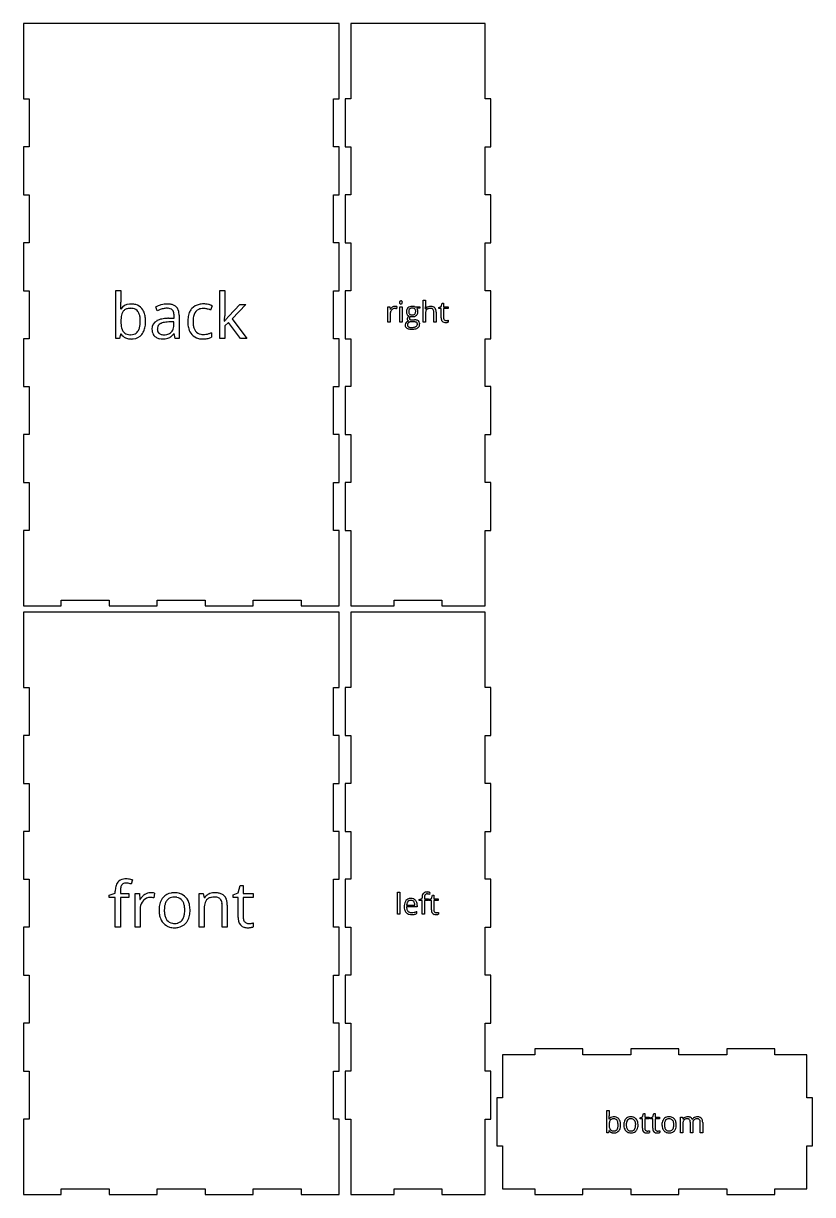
# Model space of a CAD drawing. Header units: inches. Extents: x 0 to 16.2, y 0.1 to 24.2.
import ezdxf

# ---------------------------------------------------------------- set-up
doc = ezdxf.new("R2010")
doc.units = ezdxf.units.IN

msp = doc.modelspace()

# ---------------------------------------------------------------- linework, layer by layer
at = {"layer": 'back_labelLayer'}
for p, q in [((1.902, 17.763), (1.902, 18.75)), ((1.902, 18.75), (2.008, 18.75)), ((2.008, 18.75), (2.008, 18.51)), ((4.041, 17.763), (4.041, 18.75)), ((4.041, 18.75), (4.145, 18.75)), ((4.145, 18.75), (4.145, 18.227)), ((2.003, 18.366), (2.008, 18.366)), ((2.757, 18.329), (2.725, 18.41)), ((3.886, 18.435), (3.854, 18.345)), ((4.228, 18.22), (4.453, 18.458)), ((4.578, 18.458), (4.296, 18.162)), ((4.453, 18.458), (4.578, 18.458)), ((2.984, 18.176), (3.102, 18.18)), ((3.1, 18.105), (2.994, 18.1)), ((3.1, 18.042), (3.1, 18.105)), ((3.102, 18.18), (3.102, 18.223)), ((3.205, 18.237), (3.205, 17.763)), ((4.14, 18.119), (4.145, 18.119)), ((4.296, 18.162), (4.598, 17.763)), ((3.106, 17.862), (3.101, 17.862)), ((3.127, 17.763), (3.106, 17.862)), ((3.876, 17.879), (3.876, 17.786)), ((4.224, 18.091), (4.145, 18.023)), ((4.145, 18.023), (4.145, 17.763)), ((4.47, 17.763), (4.224, 18.091)), ((1.978, 17.763), (1.902, 17.763)), ((2, 17.852), (1.978, 17.763)), ((2.008, 17.852), (2, 17.852)), ((3.205, 17.763), (3.127, 17.763)), ((4.145, 17.763), (4.041, 17.763)), ((4.598, 17.763), (4.47, 17.763))]:
    msp.add_line(p, q, dxfattribs=at)
for centre, radius, start, end in [((0.422, 18.488), 1.585, 355.7238, 358.1261), ((0.754, 18.465), 1.253, 355.4675, 355.6578), ((-0.189, 18.508), 2.197, 358.1122, 0.0486), ((2.204, 18.229), 0.24, 95.1835, 145.1109), ((2.166, 18.234), 0.14, 120.1403, 142.4248), ((2.187, 18.196), 0.183, 100.4472, 119.67), ((2.209, 18.085), 0.296, 89.5732, 100.7321), ((2.225, 18.11), 0.36, 89.8743, 96.8147), ((2.212, 18.138), 0.244, 78.6781, 90.3747), ((2.229, 18.148), 0.322, 74.2394, 90.5624), ((2.233, 18.225), 0.154, 35.5408, 79.8012), ((2.251, 18.226), 0.241, 38.563, 74.0672), ((2.196, 18.183), 0.31, 16.471, 38.4075), ((2.956, 17.982), 0.486, 106.357, 118.335), ((3.066, 17.695), 0.706, 112.2124, 115.9639), ((2.997, 17.87), 0.518, 103.6224, 112.4322), ((2.976, 17.918), 0.553, 104.5166, 106.5488), ((2.961, 17.982), 0.488, 90.0713, 104.6521), ((2.957, 18.04), 0.343, 90.4486, 103.7664), ((2.955, 18.122), 0.26, 83.6508, 90.1749), ((2.963, 18.025), 0.445, 81.5678, 90.3251), ((2.966, 18.21), 0.172, 70.5721, 83.9926), ((2.988, 18.271), 0.107, 42.7296, 71.0379), ((2.989, 18.192), 0.275, 68.2273, 81.7495), ((2.979, 18.266), 0.118, 20.4093, 41.4476), ((3.025, 18.281), 0.179, 47.8682, 68.2935), ((3.03, 18.293), 0.167, 19.233, 46.674), ((2.934, 18.257), 0.27, 6.3378, 19.6815), ((3.685, 18.184), 0.29, 138.655, 152.6853), ((3.671, 18.194), 0.273, 101.4912, 138.3134), ((3.683, 18.199), 0.177, 114.4265, 161.6633), ((3.699, 18.144), 0.234, 88.7194, 112.5669), ((3.704, 18.057), 0.414, 89.5892, 102.1789), ((3.704, 18.144), 0.233, 87.6746, 89.976), ((3.707, 17.995), 0.476, 77.7704, 89.9474), ((3.701, 18.076), 0.302, 81.691, 87.5079), ((3.682, 17.944), 0.435, 77.3002, 81.7343), ((3.656, 17.822), 0.56, 74.7799, 77.4496), ((3.681, 17.91), 0.469, 68.3292, 74.8835), ((3.698, 17.946), 0.526, 74.6793, 77.9578), ((3.746, 18.122), 0.343, 70.0944, 74.7389), ((3.792, 18.249), 0.208, 63.5029, 70.1859), ((3.815, 18.296), 0.156, 62.9232, 63.1845), ((2.575, 18.124), 0.567, 171.0669, 177.8455), ((2.82, 18.112), 0.812, 177.6182, 180.0422), ((2.705, 18.108), 0.697, 179.7764, 185.7074), ((2.341, 18.162), 0.33, 160.8927, 171.2333), ((2.2, 18.212), 0.18, 143.3381, 161.2559), ((2.216, 18.213), 0.175, 32.7043, 35.5224), ((2.169, 18.186), 0.229, 15.7779, 32.015), ((2.018, 18.142), 0.387, 6.1649, 16.0395), ((1.783, 18.115), 0.623, 359.7679, 6.3097), ((1.802, 18.11), 0.604, 353.4933, 0.2204), ((2.038, 18.134), 0.476, 5.1339, 16.7973), ((1.897, 18.107), 0.618, 350.6562, 0.338), ((1.839, 18.112), 0.676, 359.8779, 5.4092), ((2.829, 17.962), 0.182, 115.4906, 182.3567), ((2.92, 17.795), 0.373, 101.3567, 117.0797), ((2.994, 17.452), 0.723, 92.4695, 101.7066), ((2.984, 17.629), 0.47, 96.3549, 102.995), ((3.019, 17.327), 0.774, 91.8567, 96.4478), ((3.015, 17.147), 1.029, 91.7163, 92.9097), ((2.914, 18.241), 0.187, 7.8274, 20.6042), ((2.799, 18.224), 0.303, 359.6936, 8.0036), ((2.79, 18.239), 0.415, 359.8029, 6.6585), ((3.965, 18.11), 0.581, 169.8978, 180.3689), ((4.02, 18.105), 0.637, 179.9391, 183.9814), ((3.762, 18.147), 0.376, 153.0875, 170.1051), ((4.075, 18.109), 0.582, 174.531, 180.1551), ((4.003, 18.105), 0.51, 179.7041, 188.0742), ((3.848, 18.134), 0.354, 160.1419, 175.1367), ((0.722, 18.358), 3.426, 356.0326, 356.6443), ((-0.744, 18.458), 4.896, 356.0232, 356.0541), ((2.077, 18.279), 2.069, 356.6329, 357.4907), ((2.899, 18.243), 1.246, 357.5033, 358.3316), ((3.442, 18.228), 0.703, 358.2744, 359.8922), ((4.654, 17.758), 0.624, 142.3236, 144.7075), ((4.986, 17.502), 1.043, 140.4329, 142.3366), ((5.42, 17.145), 1.604, 139.28, 140.4701), ((5.919, 16.716), 2.262, 138.3413, 139.288), ((2.43, 18.08), 0.421, 185.5921, 194.2055), ((2.254, 18.034), 0.239, 193.9431, 208.0218), ((2.183, 17.998), 0.159, 208.5534, 217.5608), ((2.177, 17.996), 0.153, 218.1691, 253.8046), ((2.231, 17.992), 0.152, 286.0163, 326.8496), ((2.156, 18.042), 0.242, 326.7105, 343.6663), ((2.015, 18.085), 0.389, 343.4169, 353.6371), ((2.207, 18.03), 0.296, 321.3162, 335.5436), ((2.113, 18.071), 0.399, 335.8306, 350.8255), ((2.912, 17.953), 0.265, 179.5456, 192.6949), ((2.823, 17.931), 0.173, 192.0827, 227.4521), ((2.924, 17.954), 0.166, 171.2129, 180.2054), ((2.908, 17.952), 0.151, 179.5266, 192.7791), ((2.871, 17.965), 0.112, 120.9734, 172.4181), ((2.857, 17.94), 0.0982, 192.3263, 222.0583), ((2.853, 17.938), 0.0939, 222.5805, 229.2544), ((2.866, 17.954), 0.115, 229.7833, 254.2729), ((2.898, 17.923), 0.162, 113.5884, 121.6805), ((2.937, 17.83), 0.263, 102.7994, 113.2431), ((2.912, 18.033), 0.194, 281.712, 306.4595), ((2.921, 18.018), 0.176, 306.9881, 313.8561), ((2.92, 18.017), 0.176, 314.1891, 347.427), ((2.758, 18.132), 0.437, 314.7445, 321.707), ((2.832, 18.039), 0.268, 346.9177, 0.2825), ((2.745, 18.042), 0.355, 359.8279, 0.0001), ((3.849, 18.09), 0.465, 183.5913, 196.3541), ((3.696, 18.043), 0.305, 196.0168, 221.1349), ((3.819, 18.078), 0.325, 187.9317, 200.3883), ((3.72, 18.041), 0.219, 200.4185, 216.6389), ((3.678, 18.011), 0.167, 216.9695, 261.3103), ((3.695, 18.283), 0.441, 270.2659, 286.2892), ((3.669, 18.383), 0.545, 286.0458, 292.3656), ((2.198, 17.988), 0.233, 215.585, 245.8362), ((2.215, 18.029), 0.278, 245.9802, 255.5456), ((2.205, 18.083), 0.245, 253.1384, 266.848), ((2.224, 18.069), 0.32, 255.7757, 270.3184), ((2.213, 18.177), 0.339, 266.3775, 270.051), ((2.216, 18.048), 0.21, 269.3867, 285.8633), ((2.227, 18.107), 0.357, 269.9222, 275.5481), ((2.243, 18), 0.249, 274.0641, 321.4081), ((2.828, 17.937), 0.181, 227.7689, 237.8052), ((2.843, 17.966), 0.214, 238.3272, 258.9182), ((2.866, 18.073), 0.323, 258.6722, 270.4049), ((2.883, 18.011), 0.174, 253.9393, 266.4537), ((2.868, 18.224), 0.474, 269.9539, 273.1495), ((2.889, 18.074), 0.237, 266.079, 270.0597), ((2.891, 18.127), 0.29, 269.579, 282.0413), ((2.876, 18.108), 0.358, 272.9335, 281.4136), ((2.899, 17.995), 0.243, 281.298, 293.7314), ((2.917, 17.95), 0.194, 294.3937, 304.7371), ((2.865, 18.023), 0.284, 304.8482, 314.8534), ((3.665, 18.021), 0.267, 221.7976, 256.802), ((3.697, 18.144), 0.394, 256.4243, 270.4889), ((3.696, 18.097), 0.255, 260.1357, 270.2695), ((3.7, 18.328), 0.578, 269.9651, 272.8647), ((3.709, 18.192), 0.442, 272.5979, 282.1877), ((3.74, 18.053), 0.3, 282.0346, 296.9452)]:
    msp.add_arc(centre, radius, start, end, dxfattribs=at)
at = {"layer": 'back_outsideCutPath'}
for p, q in [((0, 24.25), (0, 22.697)), ((6.5, 24.25), (0, 24.25)), ((6.5, 23.685), (6.5, 24.25)), ((6.5, 22.697), (6.5, 23.685)), ((0, 22.697), (0.118, 22.697)), ((0.118, 22.697), (0.118, 21.709)), ((6.382, 21.709), (6.382, 22.697)), ((6.382, 22.697), (6.5, 22.697)), ((0.118, 21.709), (0, 21.709)), ((0, 21.709), (0, 20.721)), ((6.5, 21.709), (6.382, 21.709)), ((6.5, 20.721), (6.5, 21.709)), ((0, 20.721), (0.118, 20.721)), ((0.118, 20.721), (0.118, 19.732)), ((6.382, 19.732), (6.382, 20.721)), ((6.382, 20.721), (6.5, 20.721)), ((0.118, 19.732), (0, 19.732)), ((0, 19.732), (0, 18.744)), ((6.5, 19.732), (6.382, 19.732)), ((6.5, 18.744), (6.5, 19.732)), ((0, 18.744), (0.118, 18.744)), ((0.118, 18.744), (0.118, 17.756)), ((6.382, 17.756), (6.382, 18.744)), ((6.382, 18.744), (6.5, 18.744)), ((0.118, 17.756), (0, 17.756)), ((0, 17.756), (0, 16.768)), ((6.5, 17.756), (6.382, 17.756)), ((6.5, 16.768), (6.5, 17.756)), ((0, 16.768), (0.118, 16.768)), ((0.118, 16.768), (0.118, 15.779)), ((6.382, 15.779), (6.382, 16.768)), ((6.382, 16.768), (6.5, 16.768)), ((0.118, 15.779), (0, 15.779)), ((0, 15.779), (0, 14.791)), ((6.5, 15.779), (6.382, 15.779)), ((6.5, 14.791), (6.5, 15.779)), ((0, 14.791), (0.118, 14.791)), ((0.118, 14.791), (0.118, 13.803)), ((6.382, 13.803), (6.382, 14.791)), ((6.382, 14.791), (6.5, 14.791)), ((0.118, 13.803), (0, 13.803)), ((0, 13.803), (0, 12.815)), ((6.5, 13.803), (6.382, 13.803)), ((6.5, 12.25), (6.5, 13.803)), ((0, 12.815), (0, 12.25)), ((0.779, 12.25), (0.779, 12.368)), ((0.779, 12.368), (1.768, 12.368)), ((1.768, 12.368), (1.768, 12.25)), ((2.756, 12.25), (2.756, 12.368)), ((2.756, 12.368), (3.744, 12.368)), ((3.744, 12.368), (3.744, 12.25)), ((4.732, 12.25), (4.732, 12.368)), ((4.732, 12.368), (5.721, 12.368)), ((5.721, 12.368), (5.721, 12.25)), ((0, 12.25), (0.779, 12.25)), ((1.768, 12.25), (2.756, 12.25)), ((3.744, 12.25), (4.732, 12.25)), ((5.721, 12.25), (6.5, 12.25))]:
    msp.add_line(p, q, dxfattribs=at)
at = {"layer": 'bottom_labelLayer'}
for p, q in [((12.013, 1.4), (12.013, 1.856)), ((12.013, 1.856), (12.062, 1.856)), ((12.062, 1.856), (12.062, 1.745)), ((12.701, 1.707), (12.747, 1.727)), ((12.701, 1.683), (12.701, 1.707)), ((12.747, 1.727), (12.767, 1.796)), ((12.767, 1.796), (12.795, 1.796)), ((12.795, 1.796), (12.795, 1.721)), ((12.795, 1.721), (12.888, 1.721)), ((12.888, 1.721), (12.888, 1.683)), ((12.912, 1.707), (12.958, 1.727)), ((12.912, 1.683), (12.912, 1.707)), ((12.958, 1.727), (12.979, 1.796)), ((12.979, 1.796), (13.007, 1.796)), ((13.007, 1.796), (13.007, 1.721)), ((13.007, 1.721), (13.1, 1.721)), ((13.1, 1.721), (13.1, 1.683)), ((13.529, 1.4), (13.529, 1.721)), ((13.529, 1.721), (13.569, 1.721)), ((13.569, 1.721), (13.577, 1.677)), ((12.059, 1.678), (12.062, 1.678)), ((12.747, 1.683), (12.701, 1.683)), ((12.747, 1.492), (12.747, 1.683)), ((12.888, 1.683), (12.795, 1.683)), ((12.795, 1.683), (12.795, 1.494)), ((12.958, 1.683), (12.912, 1.683)), ((12.958, 1.492), (12.958, 1.683)), ((13.1, 1.683), (13.007, 1.683)), ((13.007, 1.683), (13.007, 1.494)), ((13.577, 1.677), (13.579, 1.677)), ((13.578, 1.568), (13.578, 1.4)), ((13.734, 1.4), (13.734, 1.609)), ((13.772, 1.672), (13.775, 1.672)), ((13.782, 1.579), (13.782, 1.4)), ((13.938, 1.4), (13.938, 1.609)), ((13.987, 1.609), (13.987, 1.4)), ((12.048, 1.4), (12.013, 1.4)), ((12.058, 1.441), (12.048, 1.4)), ((12.062, 1.441), (12.058, 1.441)), ((12.891, 1.44), (12.891, 1.403)), ((13.103, 1.44), (13.103, 1.403)), ((13.578, 1.4), (13.529, 1.4)), ((13.782, 1.4), (13.734, 1.4)), ((13.987, 1.4), (13.938, 1.4))]:
    msp.add_line(p, q, dxfattribs=at)
for centre, radius, start, end in [((11.33, 1.735), 0.731, 355.7233, 358.1266), ((11.048, 1.744), 1.014, 358.1123, 0.0488), ((12.152, 1.615), 0.111, 95.1835, 145.1109), ((12.162, 1.56), 0.166, 89.8738, 96.815), ((12.164, 1.578), 0.149, 74.2389, 90.5626), ((12.174, 1.614), 0.111, 38.5632, 74.0669), ((12.498, 1.597), 0.129, 99.1759, 137.9832), ((12.51, 1.538), 0.189, 89.7326, 100.0761), ((12.513, 1.564), 0.163, 73.5223, 90.5695), ((12.522, 1.598), 0.127, 41.1444, 73.2134), ((13.284, 1.597), 0.129, 99.1759, 137.9832), ((13.296, 1.538), 0.189, 89.7326, 100.0761), ((13.299, 1.564), 0.163, 73.5223, 90.5695), ((13.308, 1.598), 0.127, 41.1444, 73.2134), ((13.661, 1.629), 0.0956, 117.1208, 149.5423), ((13.671, 1.611), 0.115, 93.8344, 117.5074), ((13.674, 1.587), 0.14, 89.9673, 94.2815), ((13.675, 1.568), 0.159, 77.5573, 90.551), ((13.69, 1.631), 0.094, 52.7028, 78.0052), ((13.695, 1.641), 0.083, 22.2095, 51.4971), ((13.863, 1.622), 0.102, 119.4045, 150.183), ((13.874, 1.605), 0.122, 118.2603, 120.0598), ((13.874, 1.604), 0.123, 95.8639, 117.9692), ((13.878, 1.573), 0.153, 89.919, 96.2615), ((13.879, 1.558), 0.169, 79.9363, 90.38), ((13.891, 1.619), 0.107, 62.9723, 80.1668), ((13.902, 1.643), 0.0801, 44.2285, 62.6237), ((13.899, 1.642), 0.0837, 19.5613, 43.3158), ((11.449, 1.727), 0.612, 355.4675, 355.6472), ((12.324, 1.567), 0.262, 171.067, 177.8455), ((12.436, 1.561), 0.375, 177.618, 180.0418), ((12.383, 1.56), 0.322, 179.7766, 185.7077), ((12.256, 1.547), 0.194, 185.5919, 194.2057), ((12.215, 1.584), 0.152, 160.8921, 171.2341), ((12.175, 1.525), 0.11, 193.9433, 208.0217), ((12.15, 1.607), 0.0832, 143.3375, 161.2569), ((12.142, 1.509), 0.0733, 208.5518, 217.5624), ((12.135, 1.618), 0.0647, 120.1397, 142.4257), ((12.14, 1.508), 0.0706, 218.1687, 253.8046), ((12.144, 1.6), 0.0846, 100.4464, 119.6704), ((12.154, 1.549), 0.137, 89.5727, 100.7322), ((12.156, 1.573), 0.112, 78.6783, 90.375), ((12.166, 1.614), 0.0709, 35.5409, 79.8009), ((12.165, 1.506), 0.0699, 286.0165, 326.8498), ((12.158, 1.608), 0.0806, 32.7041, 35.5259), ((12.13, 1.529), 0.112, 326.7106, 343.6667), ((12.136, 1.596), 0.106, 15.7781, 32.0146), ((12.065, 1.549), 0.18, 343.4169, 353.6368), ((12.066, 1.575), 0.178, 6.1654, 16.0394), ((11.958, 1.563), 0.287, 359.7684, 6.3096), ((11.967, 1.56), 0.279, 353.4935, 0.2205), ((12.154, 1.523), 0.137, 321.3161, 335.5437), ((12.148, 1.594), 0.143, 16.4709, 38.4074), ((12.11, 1.542), 0.184, 335.8309, 350.8253), ((12.076, 1.571), 0.22, 5.1333, 16.7978), ((12.011, 1.559), 0.285, 350.6561, 0.338), ((11.984, 1.562), 0.312, 359.8779, 5.4099), ((12.615, 1.563), 0.253, 169.2443, 180.3881), ((12.606, 1.56), 0.243, 179.7748, 189.0933), ((12.544, 1.549), 0.18, 188.91, 205.317), ((12.53, 1.58), 0.165, 150.7112, 169.4697), ((12.525, 1.542), 0.16, 205.6569, 208.4477), ((12.501, 1.527), 0.132, 207.7946, 238.676), ((12.502, 1.594), 0.134, 138.1763, 150.2282), ((12.67, 1.562), 0.257, 173.0085, 180.2461), ((12.659, 1.56), 0.246, 179.7056, 187.9159), ((12.577, 1.574), 0.163, 162.0655, 173.1673), ((12.569, 1.547), 0.155, 187.7637, 200.0978), ((12.518, 1.594), 0.101, 142.9025, 162.3755), ((12.519, 1.528), 0.102, 200.0847, 216.9129), ((12.499, 1.607), 0.0775, 103.4686, 142.3119), ((12.501, 1.515), 0.0797, 217.3009, 261.7101), ((12.509, 1.57), 0.116, 89.4805, 103.8811), ((12.51, 1.563), 0.123, 79.3454, 90.3175), ((12.52, 1.605), 0.08, 37.9577, 80.4005), ((12.52, 1.515), 0.0786, 284.5664, 322.6332), ((12.503, 1.593), 0.1, 20.0257, 37.4354), ((12.499, 1.53), 0.104, 323.0091, 342.639), ((12.454, 1.575), 0.153, 7.7442, 20.069), ((12.439, 1.549), 0.167, 342.3614, 353.7534), ((12.365, 1.562), 0.243, 359.7079, 7.8969), ((12.351, 1.56), 0.256, 353.536, 0.201), ((12.504, 1.583), 0.151, 13.5016, 41.0703), ((12.517, 1.529), 0.136, 318.1438, 329.7564), ((12.491, 1.542), 0.165, 330.2509, 349.4117), ((12.433, 1.564), 0.224, 1.1277, 13.88), ((12.407, 1.559), 0.251, 349.1761, 0.3865), ((12.373, 1.561), 0.285, 359.9904, 1.5442), ((12.899, 1.491), 0.153, 179.3554, 192.8474), ((12.823, 1.47), 0.0735, 190.3819, 253.8773), ((12.893, 1.494), 0.0979, 179.6416, 189.751), ((12.859, 1.488), 0.0628, 189.5476, 205.7878), ((12.844, 1.481), 0.0472, 206.1297, 221.4085), ((12.843, 1.48), 0.0452, 221.5947, 262.3511), ((13.111, 1.491), 0.153, 179.3554, 192.8474), ((13.035, 1.47), 0.0735, 190.3819, 253.8773), ((13.105, 1.494), 0.0979, 179.6416, 189.751), ((13.07, 1.488), 0.0628, 189.5476, 205.7878), ((13.056, 1.481), 0.0472, 206.1297, 221.4085), ((13.055, 1.48), 0.0452, 221.5947, 262.3511), ((13.401, 1.563), 0.253, 169.2443, 180.3881), ((13.392, 1.56), 0.243, 179.7748, 189.0933), ((13.33, 1.549), 0.18, 188.91, 205.317), ((13.316, 1.58), 0.165, 150.7112, 169.4697), ((13.311, 1.542), 0.16, 205.6569, 208.4477), ((13.287, 1.527), 0.132, 207.7946, 238.676), ((13.288, 1.594), 0.134, 138.1763, 150.2282), ((13.456, 1.562), 0.257, 173.0085, 180.2461), ((13.445, 1.56), 0.246, 179.7056, 187.9159), ((13.363, 1.574), 0.163, 162.0655, 173.1673), ((13.355, 1.547), 0.155, 187.7637, 200.0978), ((13.304, 1.594), 0.101, 142.9025, 162.3755), ((13.305, 1.528), 0.102, 200.0847, 216.9129), ((13.285, 1.607), 0.0775, 103.4686, 142.3119), ((13.287, 1.515), 0.0797, 217.3009, 261.7101), ((13.295, 1.57), 0.116, 89.4805, 103.8811), ((13.296, 1.563), 0.123, 79.3454, 90.3175), ((13.306, 1.605), 0.08, 37.9577, 80.4005), ((13.306, 1.515), 0.0786, 284.5664, 322.6332), ((13.289, 1.593), 0.1, 20.0257, 37.4354), ((13.285, 1.53), 0.104, 323.0091, 342.639), ((13.24, 1.575), 0.153, 7.7442, 20.069), ((13.226, 1.549), 0.167, 342.3614, 353.7534), ((13.151, 1.562), 0.243, 359.7079, 7.8969), ((13.137, 1.56), 0.256, 353.536, 0.201), ((13.29, 1.583), 0.151, 13.5016, 41.0703), ((13.303, 1.529), 0.136, 318.1438, 329.7564), ((13.277, 1.542), 0.165, 330.2509, 349.4117), ((13.219, 1.564), 0.224, 1.1277, 13.88), ((13.193, 1.559), 0.251, 349.1761, 0.3865), ((13.159, 1.561), 0.285, 359.9904, 1.5442), ((13.822, 1.573), 0.244, 171.3043, 178.3505), ((13.916, 1.569), 0.338, 178.0965, 180.0263), ((13.724, 1.588), 0.145, 161.0238, 171.447), ((13.664, 1.609), 0.0816, 143.0774, 161.3908), ((13.649, 1.619), 0.0637, 123.7021, 142.302), ((13.656, 1.608), 0.0764, 101.1546, 123.0654), ((13.665, 1.565), 0.121, 89.5577, 101.4827), ((13.666, 1.572), 0.114, 85.5245, 90.0793), ((13.669, 1.605), 0.0807, 72.3597, 85.9565), ((13.679, 1.633), 0.051, 41.0616, 72.8991), ((13.672, 1.629), 0.0588, 20.7071, 40.0212), ((13.643, 1.617), 0.09, 7.9857, 20.7957), ((13.59, 1.61), 0.143, 359.6943, 8.1469), ((13.996, 1.58), 0.214, 172.3772, 180.1832), ((14.094, 1.579), 0.311, 179.8852, 179.9771), ((13.915, 1.592), 0.132, 160.873, 172.5269), ((13.866, 1.609), 0.0804, 140.977, 161.1695), ((13.853, 1.618), 0.0644, 122.3606, 140.2874), ((13.861, 1.606), 0.079, 101.0033, 121.7836), ((13.87, 1.561), 0.125, 89.5625, 101.2958), ((13.871, 1.573), 0.113, 85.8132, 90.0699), ((13.874, 1.605), 0.0807, 72.6401, 86.2559), ((13.883, 1.633), 0.0512, 41.0407, 73.1792), ((13.877, 1.629), 0.0588, 20.7071, 40.0212), ((13.848, 1.617), 0.09, 7.9857, 20.7957), ((13.795, 1.61), 0.143, 359.6943, 8.1469), ((13.848, 1.622), 0.138, 7.5042, 19.9647), ((13.764, 1.611), 0.223, 359.7111, 7.691), ((12.149, 1.504), 0.108, 215.5852, 245.8363), ((12.157, 1.523), 0.128, 245.9795, 255.5465), ((12.153, 1.548), 0.113, 253.1376, 266.8491), ((12.162, 1.542), 0.148, 255.7753, 270.3183), ((12.156, 1.591), 0.156, 266.3783, 270.0522), ((12.158, 1.532), 0.097, 269.3869, 285.8626), ((12.163, 1.559), 0.165, 269.9233, 275.5476), ((12.17, 1.51), 0.115, 274.064, 321.408), ((12.503, 1.53), 0.135, 238.8118, 253.2424), ((12.508, 1.55), 0.156, 253.5438, 270.418), ((12.51, 1.556), 0.121, 260.5039, 270.2471), ((12.51, 1.583), 0.189, 269.7506, 279.8032), ((12.511, 1.548), 0.113, 269.4478, 284.7257), ((12.522, 1.525), 0.13, 278.896, 317.9978), ((12.838, 1.521), 0.127, 253.7845, 270.8856), ((12.847, 1.499), 0.065, 261.328, 270.1901), ((12.84, 1.521), 0.127, 270.0101, 270.7549), ((12.839, 1.546), 0.152, 270.8936, 275.5479), ((12.847, 1.594), 0.16, 269.8804, 278.3023), ((12.833, 1.605), 0.211, 275.5267, 279.2947), ((12.839, 1.575), 0.181, 279.1837, 280.1157), ((12.849, 1.578), 0.144, 278.4081, 279.0145), ((12.847, 1.532), 0.137, 280.0081, 283.3731), ((12.831, 1.696), 0.263, 278.9577, 280.5107), ((12.859, 1.481), 0.0846, 283.3071, 288.1193), ((12.848, 1.604), 0.17, 280.4844, 282.626), ((12.863, 1.538), 0.101, 282.5855, 285.5833), ((12.87, 1.446), 0.0478, 287.9894, 295.3038), ((12.871, 1.508), 0.0709, 285.7197, 286.2685), ((13.05, 1.521), 0.127, 253.7845, 270.8856), ((13.058, 1.499), 0.065, 261.328, 270.1901), ((13.052, 1.521), 0.127, 270.0101, 270.7549), ((13.051, 1.546), 0.152, 270.8936, 275.5479), ((13.059, 1.594), 0.16, 269.8804, 278.3023), ((13.045, 1.605), 0.211, 275.5267, 279.2947), ((13.05, 1.575), 0.181, 279.1837, 280.1157), ((13.061, 1.578), 0.144, 278.4081, 279.0145), ((13.058, 1.532), 0.137, 280.0081, 283.3731), ((13.043, 1.696), 0.263, 278.9577, 280.5107), ((13.071, 1.481), 0.0846, 283.3071, 288.1193), ((13.06, 1.604), 0.17, 280.4844, 282.626), ((13.075, 1.538), 0.101, 282.5855, 285.5833), ((13.082, 1.446), 0.0478, 287.9894, 295.3038), ((13.083, 1.508), 0.0709, 285.7197, 286.2685), ((13.289, 1.53), 0.135, 238.8118, 253.2424), ((13.294, 1.55), 0.156, 253.5438, 270.418), ((13.296, 1.556), 0.121, 260.5039, 270.2471), ((13.296, 1.583), 0.189, 269.7506, 279.8032), ((13.297, 1.548), 0.113, 269.4478, 284.7257), ((13.308, 1.525), 0.13, 278.896, 317.9978)]:
    msp.add_arc(centre, radius, start, end, dxfattribs=at)
at = {"layer": 'bottom_outsideCutPath'}
for p, q in [((9.868, 3.007), (9.868, 2.119)), ((10.529, 3.007), (9.868, 3.007)), ((11.518, 3.125), (10.529, 3.125)), ((10.529, 3.125), (10.529, 3.007)), ((11.518, 3.007), (11.518, 3.125)), ((12.506, 3.007), (11.518, 3.007)), ((13.494, 3.125), (12.506, 3.125)), ((12.506, 3.125), (12.506, 3.007)), ((13.494, 3.007), (13.494, 3.125)), ((14.482, 3.007), (13.494, 3.007)), ((15.471, 3.125), (14.482, 3.125)), ((14.482, 3.125), (14.482, 3.007)), ((15.471, 3.007), (15.471, 3.125)), ((16.132, 3.007), (15.471, 3.007)), ((16.132, 2.119), (16.132, 3.007)), ((9.868, 2.119), (9.75, 2.119)), ((9.75, 2.119), (9.75, 1.131)), ((16.25, 2.119), (16.132, 2.119)), ((16.25, 1.131), (16.25, 2.119)), ((9.75, 1.131), (9.868, 1.131)), ((9.868, 1.131), (9.868, 0.243)), ((16.132, 0.243), (16.132, 1.131)), ((16.132, 1.131), (16.25, 1.131)), ((9.868, 0.243), (10.529, 0.243)), ((10.529, 0.243), (10.529, 0.125)), ((11.518, 0.125), (11.518, 0.243)), ((11.518, 0.243), (12.506, 0.243)), ((12.506, 0.243), (12.506, 0.125)), ((13.494, 0.125), (13.494, 0.243)), ((13.494, 0.243), (14.482, 0.243)), ((14.482, 0.243), (14.482, 0.125)), ((15.471, 0.125), (15.471, 0.243)), ((15.471, 0.243), (16.132, 0.243)), ((10.529, 0.125), (11.518, 0.125)), ((12.506, 0.125), (13.494, 0.125)), ((14.482, 0.125), (15.471, 0.125))]:
    msp.add_line(p, q, dxfattribs=at)
at = {"layer": 'front_labelLayer'}
for p, q in [((2.244, 6.606), (2.217, 6.522)), ((1.766, 6.295), (1.891, 6.334)), ((1.766, 6.248), (1.766, 6.295)), ((1.891, 6.334), (1.891, 6.372)), ((1.996, 6.375), (1.996, 6.33)), ((1.996, 6.33), (2.173, 6.33)), ((2.173, 6.33), (2.173, 6.248)), ((2.3, 5.634), (2.3, 6.33)), ((2.3, 6.33), (2.387, 6.33)), ((2.387, 6.33), (2.399, 6.201)), ((2.701, 6.335), (2.686, 6.237)), ((3.616, 5.634), (3.616, 6.33)), ((3.616, 6.33), (3.702, 6.33)), ((3.702, 6.33), (3.719, 6.235)), ((4.322, 6.299), (4.421, 6.342)), ((4.322, 6.248), (4.322, 6.299)), ((4.421, 6.342), (4.466, 6.491)), ((4.466, 6.491), (4.527, 6.491)), ((4.527, 6.491), (4.527, 6.33)), ((4.527, 6.33), (4.729, 6.33)), ((4.729, 6.33), (4.729, 6.248)), ((1.891, 6.248), (1.766, 6.248)), ((1.891, 5.634), (1.891, 6.248)), ((2.173, 6.248), (1.996, 6.248)), ((1.996, 6.248), (1.996, 5.634)), ((2.399, 6.201), (2.404, 6.201)), ((3.719, 6.235), (3.724, 6.235)), ((4.092, 5.634), (4.092, 6.084)), ((4.197, 6.088), (4.197, 5.634)), ((4.421, 6.248), (4.322, 6.248)), ((4.421, 5.834), (4.421, 6.248)), ((4.729, 6.248), (4.527, 6.248)), ((4.527, 6.248), (4.527, 5.838)), ((2.405, 6.007), (2.405, 5.634)), ((3.721, 5.999), (3.721, 5.634)), ((1.996, 5.634), (1.891, 5.634)), ((2.405, 5.634), (2.3, 5.634)), ((3.721, 5.634), (3.616, 5.634)), ((4.197, 5.634), (4.092, 5.634)), ((4.734, 5.721), (4.734, 5.64))]:
    msp.add_line(p, q, dxfattribs=at)
for centre, radius, start, end in [((2.117, 6.424), 0.221, 141.7434, 168.2323), ((2.084, 6.441), 0.185, 98.2551, 139.6203), ((2.099, 6.449), 0.0913, 102.7678, 144.338), ((2.113, 6.308), 0.32, 89.6699, 99.9314), ((2.112, 6.4), 0.142, 89.4859, 103.42), ((2.112, 6.315), 0.227, 83.0759, 89.7927), ((2.113, 6.289), 0.339, 81.564, 89.702), ((2.098, 6.204), 0.339, 76.5181, 83.0218), ((2.089, 6.123), 0.507, 75.9738, 81.6566), ((2.058, 6.036), 0.512, 71.9611, 76.5917), ((2.048, 5.953), 0.682, 73.2962, 76.0948), ((2.318, 6.377), 0.427, 167.5775, 180.6586), ((2.357, 6.381), 0.361, 171.6528, 178.4384), ((2.494, 6.375), 0.498, 178.1979, 180.0224), ((2.213, 6.402), 0.215, 161.8436, 171.7847), ((2.125, 6.432), 0.122, 145.0695, 162.1799), ((2.65, 6.081), 0.272, 124.232, 139.4162), ((2.616, 6.132), 0.21, 89.6797, 124.4406), ((2.619, 5.859), 0.484, 84.9922, 90.1278), ((2.63, 5.989), 0.353, 78.4891, 85.027), ((3.084, 6.061), 0.279, 99.1759, 137.9834), ((3.111, 5.933), 0.409, 89.7325, 100.0758), ((3.117, 5.988), 0.354, 73.5223, 90.5693), ((3.137, 6.064), 0.276, 41.1446, 73.2134), ((3.904, 6.12), 0.213, 116.9442, 147.6525), ((3.926, 6.084), 0.256, 115.8061, 117.609), ((3.938, 6.057), 0.285, 94.3229, 115.5453), ((3.944, 5.997), 0.345, 89.9579, 94.7114), ((3.947, 5.926), 0.416, 80.5584, 90.3537), ((3.973, 6.077), 0.263, 65.1098, 80.7635), ((4.004, 6.144), 0.189, 46.5584, 64.878), ((4.006, 6.151), 0.183, 19.3848, 45.5999), ((2.714, 6.026), 0.356, 139.4142, 150.6032), ((2.725, 6.008), 0.32, 173.6907, 180.0883), ((2.647, 6.02), 0.241, 138.9574, 174.5424), ((2.653, 6.014), 0.25, 135.6209, 138.8379), ((2.609, 6.064), 0.183, 89.6336, 137.088), ((2.61, 6), 0.247, 87.3428, 89.966), ((2.605, 5.923), 0.323, 81.5878, 87.1922), ((2.585, 5.784), 0.464, 77.4458, 81.6356), ((3.339, 5.986), 0.547, 169.2443, 180.3881), ((3.153, 6.023), 0.358, 150.7113, 169.4695), ((3.094, 6.053), 0.291, 138.1758, 150.2288), ((3.458, 5.985), 0.557, 173.0088, 180.2462), ((3.257, 6.011), 0.354, 162.0652, 173.1674), ((3.128, 6.054), 0.218, 142.9026, 162.3748), ((3.087, 6.082), 0.168, 103.4685, 142.3118), ((3.108, 6.002), 0.251, 89.4806, 103.8808), ((3.112, 5.987), 0.266, 79.345, 90.3177), ((3.132, 6.077), 0.173, 37.9577, 80.4005), ((3.096, 6.052), 0.217, 20.0257, 37.4351), ((2.989, 6.013), 0.331, 7.7441, 20.0692), ((2.796, 5.985), 0.526, 359.7074, 7.8974), ((3.098, 6.03), 0.328, 13.5013, 41.0704), ((2.945, 5.99), 0.486, 1.1278, 13.8799), ((4.219, 6.007), 0.498, 171.1767, 178.3216), ((4.024, 6.039), 0.3, 159.9537, 171.3799), ((3.904, 6.084), 0.172, 140.1517, 160.315), ((3.885, 6.097), 0.149, 118.544, 139.1925), ((3.907, 6.052), 0.199, 100.1178, 118.1603), ((3.93, 5.934), 0.319, 89.5935, 100.3718), ((3.933, 5.974), 0.279, 84.02, 90.151), ((3.943, 6.064), 0.189, 71.0825, 84.3696), ((3.967, 6.129), 0.119, 43.3789, 71.5388), ((3.961, 6.127), 0.125, 22.7023, 42.3421), ((3.905, 6.103), 0.186, 8.4931, 22.6578), ((3.794, 6.086), 0.298, 359.6716, 8.6874), ((3.9, 6.112), 0.295, 6.9635, 19.8362), ((3.738, 6.09), 0.46, 359.7631, 7.2114), ((3.319, 5.98), 0.527, 179.7745, 189.0934), ((3.184, 5.958), 0.39, 188.9102, 205.317), ((3.144, 5.941), 0.346, 205.6568, 208.4464), ((3.435, 5.98), 0.534, 179.706, 187.9159), ((3.239, 5.952), 0.336, 187.764, 200.0979), ((3.131, 5.912), 0.221, 200.0844, 216.9134), ((3.088, 5.915), 0.226, 323.009, 342.6389), ((2.958, 5.958), 0.362, 342.3614, 353.754), ((2.767, 5.981), 0.555, 353.5362, 0.2014), ((3.07, 5.942), 0.357, 330.2506, 349.4117), ((2.887, 5.979), 0.544, 349.1761, 0.3862), ((2.813, 5.983), 0.618, 359.9919, 1.5424), ((4.397, 5.999), 0.675, 178.0816, 180.0237), ((4.753, 5.83), 0.331, 179.3552, 192.8476), ((4.739, 5.837), 0.212, 179.6414, 189.7509), ((4.664, 5.824), 0.136, 189.5481, 205.7872), ((3.091, 5.909), 0.285, 207.7948, 238.6758), ((3.095, 5.916), 0.293, 238.8112, 253.2432), ((3.092, 5.884), 0.173, 217.3009, 261.7099), ((3.106, 5.96), 0.338, 253.5436, 270.4184), ((3.11, 5.971), 0.262, 260.5036, 270.2477), ((3.111, 6.03), 0.409, 269.7501, 279.8032), ((3.114, 5.954), 0.245, 269.4483, 284.7257), ((3.133, 5.882), 0.17, 284.5663, 322.6333), ((3.137, 5.905), 0.281, 278.896, 317.9979), ((3.127, 5.913), 0.294, 318.1442, 329.7564), ((4.586, 5.785), 0.159, 190.3817, 253.8772), ((4.633, 5.81), 0.102, 206.1294, 221.4082), ((4.619, 5.897), 0.275, 253.7849, 270.8853), ((4.63, 5.807), 0.0979, 221.595, 262.3503), ((4.638, 5.849), 0.141, 261.3264, 270.1918), ((4.623, 5.894), 0.272, 270.0063, 270.7576), ((4.622, 5.95), 0.328, 270.893, 275.5488), ((4.639, 6.054), 0.346, 269.8804, 278.3029), ((4.61, 6.077), 0.457, 275.526, 279.2942), ((4.62, 6.018), 0.396, 279.1894, 280.1119), ((4.642, 6.029), 0.321, 278.4166, 279.006), ((4.638, 5.92), 0.296, 280.0061, 283.3737), ((4.604, 6.276), 0.571, 278.9601, 280.5099), ((4.664, 5.81), 0.183, 283.3073, 288.12), ((4.641, 6.077), 0.368, 280.4837, 282.6278), ((4.673, 5.933), 0.22, 282.5872, 285.5785), ((4.689, 5.734), 0.104, 287.9896, 295.3047), ((4.688, 5.879), 0.165, 285.7318, 286.2425)]:
    msp.add_arc(centre, radius, start, end, dxfattribs=at)
at = {"layer": 'front_outsideCutPath'}
for p, q in [((0, 12.125), (0, 10.572)), ((6.5, 12.125), (0, 12.125)), ((6.5, 11.56), (6.5, 12.125)), ((6.5, 10.572), (6.5, 11.56)), ((0, 10.572), (0.118, 10.572)), ((0.118, 10.572), (0.118, 9.584)), ((6.382, 9.584), (6.382, 10.572)), ((6.382, 10.572), (6.5, 10.572)), ((0.118, 9.584), (0, 9.584)), ((0, 9.584), (0, 8.596)), ((6.5, 9.584), (6.382, 9.584)), ((6.5, 8.596), (6.5, 9.584)), ((0, 8.596), (0.118, 8.596)), ((0.118, 8.596), (0.118, 7.607)), ((6.382, 7.607), (6.382, 8.596)), ((6.382, 8.596), (6.5, 8.596)), ((0.118, 7.607), (0, 7.607)), ((0, 7.607), (0, 6.619)), ((6.5, 7.607), (6.382, 7.607)), ((6.5, 6.619), (6.5, 7.607)), ((0, 6.619), (0.118, 6.619)), ((0.118, 6.619), (0.118, 5.631)), ((6.382, 5.631), (6.382, 6.619)), ((6.382, 6.619), (6.5, 6.619)), ((0.118, 5.631), (0, 5.631)), ((0, 5.631), (0, 4.643)), ((6.5, 5.631), (6.382, 5.631)), ((6.5, 4.643), (6.5, 5.631)), ((0, 4.643), (0.118, 4.643)), ((0.118, 4.643), (0.118, 3.654)), ((6.382, 3.654), (6.382, 4.643)), ((6.382, 4.643), (6.5, 4.643)), ((0.118, 3.654), (0, 3.654)), ((0, 3.654), (0, 2.666)), ((6.5, 3.654), (6.382, 3.654)), ((6.5, 2.666), (6.5, 3.654)), ((0, 2.666), (0.118, 2.666)), ((0.118, 2.666), (0.118, 1.678)), ((6.382, 1.678), (6.382, 2.666)), ((6.382, 2.666), (6.5, 2.666)), ((0.118, 1.678), (0, 1.678)), ((0, 1.678), (0, 0.69)), ((6.5, 1.678), (6.382, 1.678)), ((6.5, 0.125), (6.5, 1.678)), ((0, 0.69), (0, 0.125)), ((0.779, 0.125), (0.779, 0.243)), ((0.779, 0.243), (1.768, 0.243)), ((1.768, 0.243), (1.768, 0.125)), ((2.756, 0.125), (2.756, 0.243)), ((2.756, 0.243), (3.744, 0.243)), ((3.744, 0.243), (3.744, 0.125)), ((4.732, 0.125), (4.732, 0.243)), ((4.732, 0.243), (5.721, 0.243)), ((5.721, 0.243), (5.721, 0.125)), ((0, 0.125), (0.779, 0.125)), ((1.768, 0.125), (2.756, 0.125)), ((3.744, 0.125), (4.732, 0.125)), ((5.721, 0.125), (6.5, 0.125))]:
    msp.add_line(p, q, dxfattribs=at)
at = {"layer": 'left_labelLayer'}
for p, q in [((7.705, 5.898), (7.705, 6.354)), ((7.705, 6.354), (7.754, 6.354)), ((7.754, 6.354), (7.754, 5.898)), ((8.371, 6.347), (8.359, 6.308)), ((8.401, 6.225), (8.421, 6.294)), ((8.421, 6.294), (8.449, 6.294)), ((8.449, 6.294), (8.449, 6.219)), ((8.111, 6.05), (7.89, 6.05)), ((7.891, 6.09), (8.059, 6.09)), ((8.111, 6.081), (8.111, 6.05)), ((8.151, 6.204), (8.208, 6.221)), ((8.151, 6.182), (8.151, 6.204)), ((8.208, 6.182), (8.151, 6.182)), ((8.208, 6.221), (8.208, 6.239)), ((8.208, 5.898), (8.208, 6.182)), ((8.257, 6.24), (8.257, 6.219)), ((8.257, 6.219), (8.338, 6.219)), ((8.338, 6.182), (8.257, 6.182)), ((8.257, 6.182), (8.257, 5.898)), ((8.338, 6.219), (8.338, 6.182)), ((8.355, 6.205), (8.401, 6.225)), ((8.355, 6.182), (8.355, 6.205)), ((8.401, 6.182), (8.355, 6.182)), ((8.401, 5.991), (8.401, 6.182)), ((8.449, 6.219), (8.542, 6.219)), ((8.542, 6.182), (8.449, 6.182)), ((8.449, 6.182), (8.449, 5.993)), ((8.542, 6.219), (8.542, 6.182)), ((7.754, 5.898), (7.705, 5.898)), ((8.097, 5.957), (8.097, 5.913)), ((8.257, 5.898), (8.208, 5.898)), ((8.545, 5.939), (8.545, 5.901))]:
    msp.add_line(p, q, dxfattribs=at)
for centre, radius, start, end in [((8.405, 6.241), 0.197, 167.5774, 180.6587), ((8.312, 6.263), 0.102, 141.7431, 168.2325), ((8.297, 6.271), 0.0853, 98.2552, 139.6204), ((8.357, 6.253), 0.0993, 161.8429, 171.7857), ((8.316, 6.267), 0.0563, 145.0682, 162.18), ((8.304, 6.274), 0.0421, 102.7681, 144.3378), ((8.311, 6.21), 0.148, 89.6697, 99.9319), ((8.31, 6.252), 0.0656, 89.4853, 103.4207), ((8.311, 6.201), 0.157, 81.5641, 89.7022), ((8.31, 6.213), 0.105, 83.0758, 89.7918), ((8.304, 6.161), 0.156, 76.5181, 83.021), ((8.3, 6.124), 0.234, 75.9746, 81.6568), ((8.286, 6.084), 0.236, 71.9615, 76.5924), ((8.281, 6.046), 0.315, 73.2966, 76.0947), ((8.095, 6.058), 0.255, 168.9541, 180.3841), ((8.116, 6.056), 0.277, 179.9874, 181.8013), ((8.055, 6.053), 0.215, 181.3576, 194.4921), ((8.011, 6.075), 0.17, 149.407, 169.1855), ((7.988, 6.087), 0.144, 140.106, 148.9066), ((7.974, 6.1), 0.125, 92.4762, 140.5387), ((8.085, 6.054), 0.195, 181.1445, 190.8011), ((8.074, 6.073), 0.184, 172.1552, 174.7605), ((8.032, 6.08), 0.141, 160.3354, 172.531), ((7.989, 6.095), 0.0961, 138.0993, 160.587), ((7.973, 6.11), 0.0741, 106.4658, 137.9175), ((7.979, 6.089), 0.0959, 89.4426, 106.2088), ((7.98, 6.053), 0.172, 89.9638, 93.9168), ((7.982, 6.077), 0.148, 74.2127, 90.545), ((7.98, 6.085), 0.0999, 79.6474, 90.2916), ((7.987, 6.117), 0.0666, 40.0825, 80.6245), ((7.991, 6.111), 0.113, 41.2065, 74.023), ((7.98, 6.112), 0.0752, 23.4826, 39.7069), ((7.952, 6.1), 0.106, 8.7345, 23.2773), ((7.893, 6.091), 0.166, 359.6741, 8.9224), ((7.973, 6.096), 0.136, 11.5995, 41.1495), ((7.913, 6.082), 0.198, 359.6145, 12.0334), ((8.423, 6.243), 0.167, 171.653, 178.4375), ((8.486, 6.24), 0.23, 178.1976, 180.0232), ((7.985, 6.034), 0.143, 194.0878, 223.0539), ((7.977, 6.028), 0.134, 223.5464, 256.1959), ((8.016, 6.04), 0.125, 190.6009, 206.0273), ((7.985, 6.026), 0.0913, 206.2946, 222.5564), ((7.983, 6.025), 0.0884, 223.0645, 258.1402), ((7.991, 6.082), 0.189, 256.0084, 270.4848), ((7.993, 6.069), 0.134, 257.5307, 270.432), ((7.993, 6.289), 0.396, 269.9677, 271.9936), ((7.994, 6.192), 0.257, 270.1984, 292.209), ((7.997, 6.193), 0.301, 271.9119, 275.9722), ((8.007, 6.097), 0.204, 275.9048, 281.6609), ((8.002, 6.116), 0.223, 281.994, 287.8853), ((7.981, 6.181), 0.292, 287.9022, 293.4856), ((7.982, 6.227), 0.294, 291.8234, 293.1625), ((8.553, 5.989), 0.153, 179.3554, 192.8474), ((8.477, 5.968), 0.0735, 190.3819, 253.8773), ((8.547, 5.992), 0.0979, 179.6416, 189.751), ((8.513, 5.986), 0.0628, 189.5476, 205.7878), ((8.498, 5.979), 0.0472, 206.1297, 221.4085), ((8.492, 6.02), 0.127, 253.7845, 270.8856), ((8.497, 5.978), 0.0452, 221.5947, 262.3511), ((8.501, 5.998), 0.065, 261.328, 270.1901), ((8.494, 6.019), 0.127, 270.0101, 270.7549), ((8.493, 6.044), 0.152, 270.8936, 275.5479), ((8.501, 6.092), 0.16, 269.8804, 278.3023), ((8.487, 6.103), 0.211, 275.5267, 279.2947), ((8.492, 6.074), 0.181, 279.1837, 280.1157), ((8.503, 6.077), 0.144, 278.4081, 279.0145), ((8.5, 6.03), 0.137, 280.0081, 283.3731), ((8.485, 6.194), 0.263, 278.9577, 280.5107), ((8.513, 5.979), 0.0846, 283.3071, 288.1193), ((8.502, 6.103), 0.17, 280.4844, 282.626), ((8.517, 6.036), 0.101, 282.5855, 285.5833), ((8.524, 5.945), 0.0478, 287.9894, 295.3038), ((8.525, 6.007), 0.0709, 285.7197, 286.2685)]:
    msp.add_arc(centre, radius, start, end, dxfattribs=at)
at = {"layer": 'left_outsideCutPath'}
for p, q in [((6.743, 12.125), (6.743, 10.572)), ((9.507, 12.125), (6.743, 12.125)), ((9.507, 11.56), (9.507, 12.125)), ((9.507, 10.572), (9.507, 11.56)), ((6.743, 10.572), (6.625, 10.572)), ((6.625, 10.572), (6.625, 9.584)), ((9.625, 10.572), (9.507, 10.572)), ((9.625, 9.584), (9.625, 10.572)), ((6.625, 9.584), (6.743, 9.584)), ((6.743, 9.584), (6.743, 8.596)), ((9.507, 8.596), (9.507, 9.584)), ((9.507, 9.584), (9.625, 9.584)), ((6.743, 8.596), (6.625, 8.596)), ((6.625, 8.596), (6.625, 7.607)), ((9.625, 8.596), (9.507, 8.596)), ((9.625, 7.607), (9.625, 8.596)), ((6.625, 7.607), (6.743, 7.607)), ((6.743, 7.607), (6.743, 6.619)), ((9.507, 6.619), (9.507, 7.607)), ((9.507, 7.607), (9.625, 7.607)), ((6.743, 6.619), (6.625, 6.619)), ((6.625, 6.619), (6.625, 5.631)), ((9.625, 6.619), (9.507, 6.619)), ((9.625, 5.631), (9.625, 6.619)), ((6.625, 5.631), (6.743, 5.631)), ((6.743, 5.631), (6.743, 4.643)), ((9.507, 4.643), (9.507, 5.631)), ((9.507, 5.631), (9.625, 5.631)), ((6.743, 4.643), (6.625, 4.643)), ((6.625, 4.643), (6.625, 3.654)), ((9.625, 4.643), (9.507, 4.643)), ((9.625, 3.654), (9.625, 4.643)), ((6.625, 3.654), (6.743, 3.654)), ((6.743, 3.654), (6.743, 2.666)), ((9.507, 2.666), (9.507, 3.654)), ((9.507, 3.654), (9.625, 3.654)), ((6.743, 2.666), (6.625, 2.666)), ((6.625, 2.666), (6.625, 1.678)), ((9.625, 2.666), (9.507, 2.666)), ((9.625, 1.678), (9.625, 2.666)), ((6.625, 1.678), (6.743, 1.678)), ((6.743, 1.678), (6.743, 0.69)), ((9.507, 0.125), (9.507, 1.678)), ((9.507, 1.678), (9.625, 1.678)), ((6.743, 0.69), (6.743, 0.125)), ((7.631, 0.125), (7.631, 0.243)), ((7.631, 0.243), (8.619, 0.243)), ((8.619, 0.243), (8.619, 0.125)), ((6.743, 0.125), (7.631, 0.125)), ((8.619, 0.125), (9.507, 0.125))]:
    msp.add_line(p, q, dxfattribs=at)
at = {"layer": 'right_labelLayer'}
for p, q in [((7.504, 18.094), (7.504, 18.415)), ((7.504, 18.415), (7.544, 18.415)), ((7.544, 18.415), (7.55, 18.356)), ((7.55, 18.356), (7.552, 18.356)), ((7.689, 18.418), (7.682, 18.372)), ((7.749, 18.094), (7.749, 18.415)), ((7.749, 18.415), (7.798, 18.415)), ((7.798, 18.415), (7.798, 18.094)), ((8.053, 18.415), (8.164, 18.415)), ((8.164, 18.384), (8.104, 18.377)), ((8.164, 18.415), (8.164, 18.384)), ((8.23, 18.094), (8.23, 18.55)), ((8.23, 18.55), (8.278, 18.55)), ((8.276, 18.371), (8.279, 18.371)), ((8.278, 18.55), (8.278, 18.412)), ((8.556, 18.401), (8.602, 18.421)), ((8.556, 18.377), (8.556, 18.401)), ((8.602, 18.377), (8.556, 18.377)), ((8.602, 18.421), (8.622, 18.49)), ((8.602, 18.186), (8.602, 18.377)), ((8.622, 18.49), (8.65, 18.49)), ((8.65, 18.49), (8.65, 18.415)), ((8.65, 18.415), (8.743, 18.415)), ((8.743, 18.377), (8.65, 18.377)), ((8.65, 18.377), (8.65, 18.188)), ((8.743, 18.415), (8.743, 18.377)), ((7.553, 18.094), (7.504, 18.094)), ((7.553, 18.266), (7.553, 18.094)), ((7.798, 18.094), (7.749, 18.094)), ((8.036, 18.101), (7.978, 18.101)), ((7.995, 18.145), (8.052, 18.145)), ((8.278, 18.094), (8.23, 18.094)), ((8.278, 18.262), (8.278, 18.094)), ((8.449, 18.094), (8.449, 18.302)), ((8.498, 18.094), (8.449, 18.094)), ((8.498, 18.304), (8.498, 18.094)), ((8.746, 18.134), (8.746, 18.097)), ((7.992, 17.987), (7.993, 17.987))]:
    msp.add_line(p, q, dxfattribs=at)
for centre, radius, start, end in [((7.695, 18.275), 0.164, 139.4146, 150.603), ((7.664, 18.272), 0.111, 138.9575, 174.5421), ((7.666, 18.3), 0.125, 124.2322, 139.4166), ((7.667, 18.269), 0.115, 135.6193, 138.8366), ((7.647, 18.293), 0.0843, 89.6334, 137.0881), ((7.65, 18.324), 0.0969, 89.6795, 124.4408), ((7.647, 18.263), 0.114, 87.3402, 89.9682), ((7.651, 18.198), 0.223, 84.992, 90.1276), ((7.645, 18.228), 0.149, 81.5887, 87.1922), ((7.636, 18.163), 0.214, 77.4452, 81.6353), ((7.657, 18.258), 0.163, 78.4897, 85.0259), ((7.799, 18.503), 0.0539, 170.847, 180.3531), ((7.803, 18.502), 0.0575, 179.8827, 185.3674), ((7.785, 18.5), 0.0396, 184.9929, 198.2038), ((7.779, 18.506), 0.0334, 155.9693, 171.0505), ((7.771, 18.496), 0.0251, 197.794, 224.8938), ((7.769, 18.51), 0.0227, 133.788, 155.9171), ((7.773, 18.506), 0.0281, 92.6455, 133.4705), ((7.773, 18.497), 0.0273, 225.1319, 249.8984), ((7.774, 18.501), 0.0309, 250.502, 270.5968), ((7.774, 18.497), 0.0372, 89.9692, 93.7603), ((7.774, 18.506), 0.0287, 46.3713, 90.8873), ((7.774, 18.498), 0.0284, 269.1795, 314.2799), ((7.777, 18.509), 0.0246, 17.7245, 46.4471), ((7.778, 18.495), 0.0237, 313.6159, 332.2688), ((7.771, 18.498), 0.0317, 332.6326, 350.0704), ((7.764, 18.504), 0.0386, 4.9426, 18.1893), ((7.747, 18.502), 0.0556, 359.8826, 5.3213), ((7.752, 18.502), 0.0503, 349.8335, 0.3891), ((8.027, 18.312), 0.141, 166.8194, 180.4836), ((7.98, 18.324), 0.0924, 132.3289, 167.334), ((7.986, 18.315), 0.103, 106.2189, 131.538), ((8.025, 18.316), 0.0908, 162.5915, 175.7345), ((7.994, 18.326), 0.0584, 135.5839, 163.0012), ((7.992, 18.328), 0.056, 122.5217, 134.996), ((8.002, 18.264), 0.157, 93.6325, 106.5413), ((7.997, 18.318), 0.0665, 101.062, 121.9739), ((8.005, 18.284), 0.102, 89.586, 101.3334), ((8.007, 18.206), 0.215, 89.9388, 94.0266), ((8.007, 18.28), 0.106, 76.1098, 90.7033), ((8.008, 18.235), 0.186, 82.5849, 90.1854), ((8.014, 18.279), 0.142, 74.0089, 82.5702), ((8.02, 18.329), 0.0552, 13.9536, 77.6672), ((7.973, 18.315), 0.105, 359.1803, 15.0437), ((8.042, 18.328), 0.079, 29.4582, 38.3589), ((8.01, 18.31), 0.116, 23.1831, 29.543), ((7.979, 18.296), 0.15, 21.25, 23.3481), ((8.032, 18.317), 0.0936, 6.8505, 20.9864), ((8.088, 18.397), 0.19, 351.9722, 354.9617), ((7.99, 18.406), 0.289, 354.9826, 357.8945), ((7.841, 18.411), 0.437, 357.8674, 0.069), ((8.361, 18.319), 0.0972, 119.8317, 147.9725), ((8.364, 18.301), 0.0809, 140.621, 160.5048), ((8.354, 18.308), 0.0681, 118.4547, 139.671), ((8.373, 18.301), 0.119, 116.6642, 120.4172), ((8.375, 18.295), 0.125, 96.665, 116.3784), ((8.364, 18.287), 0.0914, 100.1068, 118.0845), ((8.375, 18.233), 0.147, 89.592, 100.359), ((8.38, 18.263), 0.158, 89.8933, 96.9963), ((8.376, 18.251), 0.129, 84.0205, 90.1519), ((8.382, 18.223), 0.197, 80.6865, 90.3534), ((8.381, 18.292), 0.0871, 71.0832, 84.3689), ((8.392, 18.323), 0.0548, 43.3796, 71.5384), ((8.394, 18.295), 0.124, 65.6026, 80.8844), ((8.389, 18.321), 0.0579, 22.7024, 42.3417), ((8.363, 18.311), 0.0859, 8.4935, 22.6577), ((8.409, 18.329), 0.0877, 46.7403, 65.4126), ((8.41, 18.332), 0.0847, 19.2206, 45.7659), ((8.361, 18.314), 0.137, 6.4739, 19.6463), ((7.701, 18.267), 0.148, 173.6907, 180.089), ((7.943, 18.034), 0.0849, 113.8126, 138.3491), ((8.009, 18.311), 0.123, 179.9759, 183.6192), ((7.987, 18.309), 0.101, 183.0161, 212.3125), ((7.991, 18.312), 0.106, 212.471, 215.8899), ((7.959, 18.164), 0.0556, 161.7234, 180.4836), ((7.959, 18.164), 0.056, 179.9876, 182.9343), ((7.948, 18.163), 0.0451, 182.1774, 215.3407), ((7.975, 18.299), 0.0853, 215.1644, 247.4745), ((7.953, 18.166), 0.0493, 144.4966, 161.335), ((7.958, 18.002), 0.12, 102.2872, 114.1171), ((7.961, 18.172), 0.0604, 215.4735, 217.1692), ((7.969, 18.154), 0.0696, 132.7259, 144.148), ((7.953, 18.165), 0.0505, 216.5866, 245.4964), ((7.995, 18.126), 0.108, 125.222, 132.8649), ((8.022, 18.09), 0.153, 121.2349, 125.3795), ((8.062, 18.313), 0.128, 175.3392, 180.0854), ((8.029, 18.312), 0.0949, 179.5612, 191.6533), ((7.996, 18.305), 0.0612, 191.3557, 213.3659), ((7.97, 18.028), 0.0731, 99.8246, 116.587), ((7.988, 18.3), 0.052, 213.9581, 227.7971), ((7.983, 18.171), 0.0366, 147.5371, 180.2588), ((7.972, 18.171), 0.0252, 179.2922, 198.3565), ((7.967, 18.169), 0.0203, 199.2307, 239.5679), ((7.995, 18.163), 0.051, 128.0872, 147.1415), ((7.995, 18.308), 0.0629, 228.2619, 254.7347), ((7.971, 18.175), 0.0276, 238.2381, 239.8293), ((7.974, 18.181), 0.0341, 240.7303, 254.5026), ((7.977, 17.99), 0.112, 89.6435, 100.0204), ((8.018, 18.135), 0.0866, 117.3948, 128.4086), ((7.984, 18.213), 0.0675, 254.162, 262.2142), ((7.991, 18.265), 0.12, 262.0547, 267.2088), ((8.004, 18.339), 0.0943, 254.401, 267.4355), ((8.002, 18.342), 0.132, 259.4973, 263.3893), ((7.995, 18.33), 0.185, 267.0911, 270.0852), ((8.004, 18.366), 0.156, 263.4841, 270.1265), ((8.006, 18.369), 0.125, 267.0141, 270.034), ((8.005, 18.421), 0.211, 269.9682, 272.9309), ((8.008, 18.35), 0.106, 269.2261, 284.3773), ((8.009, 18.37), 0.16, 272.5332, 285.2584), ((8.022, 18.3), 0.0536, 282.7798, 346.4829), ((8.037, 17.792), 0.309, 86.5058, 90.1399), ((8.023, 18.32), 0.108, 284.9319, 310.6223), ((8.053, 17.946), 0.199, 81.574, 90.3064), ((8.045, 17.918), 0.183, 81.416, 86.5768), ((8.058, 18.002), 0.0984, 73.4083, 81.592), ((7.979, 18.312), 0.0985, 345.4369, 0.7461), ((8.064, 18.017), 0.127, 68.3673, 81.7399), ((8.073, 18.052), 0.0461, 58.9978, 73.8582), ((8.035, 18.306), 0.0902, 310.6099, 342.0922), ((8.078, 18.054), 0.0879, 52.1878, 68.2498), ((8.014, 18.312), 0.111, 342.5652, 0.5958), ((8.005, 18.314), 0.12, 359.871, 7.0435), ((8.088, 18.067), 0.0711, 8.6198, 51.8987), ((8.592, 18.262), 0.314, 178.1068, 180.023), ((8.511, 18.266), 0.233, 171.32, 178.341), ((8.42, 18.28), 0.141, 160.1561, 171.5314), ((8.312, 18.303), 0.137, 359.6719, 8.6869), ((8.288, 18.304), 0.21, 359.795, 6.7745), ((8.754, 18.185), 0.153, 179.3554, 192.8474), ((8.678, 18.164), 0.0735, 190.3819, 253.8773), ((8.748, 18.188), 0.0979, 179.6416, 189.751), ((8.714, 18.182), 0.0628, 189.5476, 205.7878), ((8.699, 18.175), 0.0472, 206.1297, 221.4085), ((8.698, 18.174), 0.0452, 221.5947, 262.3511), ((8.701, 18.193), 0.065, 261.328, 270.1901), ((8.702, 18.288), 0.16, 269.8804, 278.3023), ((8.704, 18.272), 0.144, 278.4081, 279.0145), ((8.686, 18.39), 0.263, 278.9577, 280.5107), ((8.714, 18.175), 0.0846, 283.3071, 288.1193), ((8.703, 18.299), 0.17, 280.4844, 282.626), ((8.718, 18.232), 0.101, 282.5855, 285.5833), ((8.725, 18.14), 0.0478, 287.9894, 295.3038), ((8.726, 18.202), 0.0709, 285.7197, 286.2685), ((7.935, 18.041), 0.0744, 138.3914, 181.0051), ((7.964, 18.04), 0.103, 179.9805, 183.0235), ((7.94, 18.037), 0.0788, 182.2086, 207.7457), ((7.938, 18.038), 0.0775, 208.9038, 236.4229), ((7.958, 18.067), 0.113, 235.9673, 251.2226), ((7.986, 18.041), 0.0778, 168.2583, 180.3826), ((7.957, 18.04), 0.0488, 179.2208, 200.9354), ((7.96, 18.047), 0.0512, 130.7948, 169.041), ((7.951, 18.038), 0.0429, 202.0291, 236.1455), ((7.978, 18.124), 0.173, 251.21, 262.7067), ((7.963, 18.042), 0.057, 116.9753, 130.4968), ((7.96, 18.049), 0.057, 235.063, 238.5068), ((7.97, 18.068), 0.0779, 239.1061, 254.4862), ((7.983, 18.114), 0.127, 254.2316, 263.4946), ((7.991, 18.222), 0.272, 262.5635, 270.2699), ((7.992, 18.187), 0.199, 263.4114, 270.1459), ((7.994, 18.335), 0.385, 269.7543, 276.6173), ((7.994, 18.314), 0.327, 269.7954, 275.3988), ((8.006, 18.189), 0.201, 275.2957, 283.3517), ((8.011, 18.192), 0.241, 276.4939, 286.495), ((8.026, 18.106), 0.116, 283.1377, 295.8572), ((8.041, 18.074), 0.0808, 296.4053, 301.7996), ((8.039, 18.101), 0.146, 286.2537, 302.5284), ((8.047, 18.066), 0.0709, 301.2231, 318.6236), ((8.081, 18.065), 0.0307, 31.5098, 58.0785), ((8.06, 18.054), 0.0532, 319.0763, 1.1407), ((8.072, 18.061), 0.0399, 10.6617, 30.9356), ((8.047, 18.056), 0.0658, 359.5462, 10.9907), ((8.055, 18.073), 0.113, 303.177, 304.1807), ((8.07, 18.054), 0.0894, 302.9906, 339.5495), ((8.054, 18.058), 0.105, 340.5273, 0.7198), ((8.053, 18.06), 0.107, 359.7431, 9.7321), ((8.693, 18.215), 0.127, 253.7845, 270.8856), ((8.695, 18.215), 0.127, 270.0101, 270.7549), ((8.694, 18.24), 0.152, 270.8936, 275.5479), ((8.688, 18.299), 0.211, 275.5267, 279.2947), ((8.693, 18.27), 0.181, 279.1837, 280.1157), ((8.701, 18.226), 0.137, 280.0081, 283.3731)]:
    msp.add_arc(centre, radius, start, end, dxfattribs=at)
at = {"layer": 'right_outsideCutPath'}
for p, q in [((6.743, 24.25), (6.743, 22.697)), ((9.507, 24.25), (6.743, 24.25)), ((9.507, 23.685), (9.507, 24.25)), ((9.507, 22.697), (9.507, 23.685)), ((6.743, 22.697), (6.625, 22.697)), ((6.625, 22.697), (6.625, 21.709)), ((9.625, 22.697), (9.507, 22.697)), ((9.625, 21.709), (9.625, 22.697)), ((6.625, 21.709), (6.743, 21.709)), ((6.743, 21.709), (6.743, 20.721)), ((9.507, 20.721), (9.507, 21.709)), ((9.507, 21.709), (9.625, 21.709)), ((6.743, 20.721), (6.625, 20.721)), ((6.625, 20.721), (6.625, 19.732)), ((9.625, 20.721), (9.507, 20.721)), ((9.625, 19.732), (9.625, 20.721)), ((6.625, 19.732), (6.743, 19.732)), ((6.743, 19.732), (6.743, 18.744)), ((9.507, 18.744), (9.507, 19.732)), ((9.507, 19.732), (9.625, 19.732)), ((6.743, 18.744), (6.625, 18.744)), ((6.625, 18.744), (6.625, 17.756)), ((9.625, 18.744), (9.507, 18.744)), ((9.625, 17.756), (9.625, 18.744)), ((6.625, 17.756), (6.743, 17.756)), ((6.743, 17.756), (6.743, 16.768)), ((9.507, 16.768), (9.507, 17.756)), ((9.507, 17.756), (9.625, 17.756)), ((6.743, 16.768), (6.625, 16.768)), ((6.625, 16.768), (6.625, 15.779)), ((9.625, 16.768), (9.507, 16.768)), ((9.625, 15.779), (9.625, 16.768)), ((6.625, 15.779), (6.743, 15.779)), ((6.743, 15.779), (6.743, 14.791)), ((9.507, 14.791), (9.507, 15.779)), ((9.507, 15.779), (9.625, 15.779)), ((6.743, 14.791), (6.625, 14.791)), ((6.625, 14.791), (6.625, 13.803)), ((9.625, 14.791), (9.507, 14.791)), ((9.625, 13.803), (9.625, 14.791)), ((6.625, 13.803), (6.743, 13.803)), ((6.743, 13.803), (6.743, 12.815)), ((9.507, 12.25), (9.507, 13.803)), ((9.507, 13.803), (9.625, 13.803)), ((6.743, 12.815), (6.743, 12.25)), ((7.631, 12.25), (7.631, 12.368)), ((7.631, 12.368), (8.619, 12.368)), ((8.619, 12.368), (8.619, 12.25)), ((6.743, 12.25), (7.631, 12.25)), ((8.619, 12.25), (9.507, 12.25))]:
    msp.add_line(p, q, dxfattribs=at)

doc.saveas('drawing.dxf')
